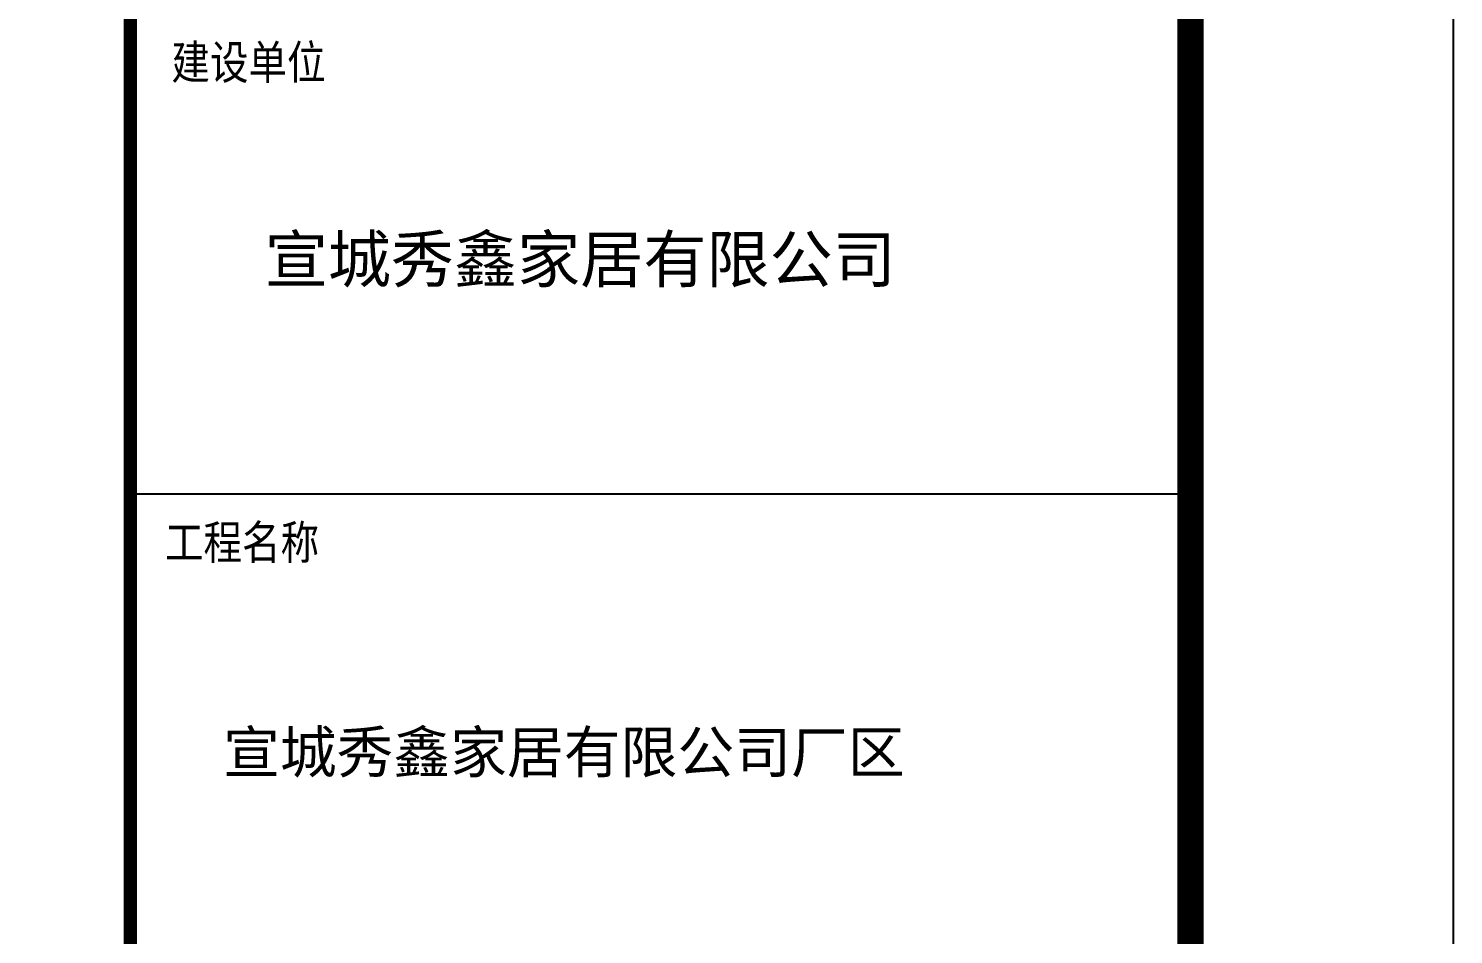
# Model space of a CAD drawing. Extents: x 1162612 to 1711260, y -157368 to 197905.
# Drawn here: x 1685512 to 1693643, y -75350 to -70178 of the extents above; entities that cross this region are included whole.
import ezdxf

# ---------------------------------------------------------------- set-up
doc = ezdxf.new("R2010")
doc.units = 0
doc.header["$LTSCALE"] = 1000
doc.header["$MEASUREMENT"] = 0
for name, color, linetype in [('1', 7, 'CONTINUOUS'), ('PP-PM-TK', 7, 'CONTINUOUS'), ('PUB_TEXT', 7, 'CONTINUOUS'), ('PUB_TITLE', 4, 'CONTINUOUS')]:
    doc.layers.add(name, color=color, linetype=linetype)
doc.styles.add('-黑体', font='simhei.ttf', dxfattribs={"width": 0.8})
doc.styles.add('TQ', font='txt.shx', dxfattribs={"width": 0.8, "bigfont": 'hztxt.shx'})

msp = doc.modelspace()

# ---------------------------------------------------------------- linework, layer by layer
at = {"layer": '1'}
msp.add_line((1686093.3, -72834.9), (1692143.3, -72834.9), dxfattribs=at)
at = {"layer": 'PP-PM-TK', "color": 4, "const_width": 77}
msp.add_lwpolyline([(1686093.3, -27975.4), (1686093.3, -87975.4)], dxfattribs=at)
at = {"layer": 'PUB_TITLE'}
msp.add_lwpolyline([(1604543.3, -89475.4), (1693643.3, -89475.4), (1693643.3, -26475.4), (1604543.3, -26475.4)], close=True, dxfattribs=at)
at = {"layer": 'PUB_TITLE', "const_width": 150}
msp.add_lwpolyline([(1608293.3, -87975.4), (1692143.3, -87975.4), (1692143.3, -27975.4), (1608293.3, -27975.4)], close=True, dxfattribs=at)

# ---------------------------------------------------------------- texts
at = {"layer": 'PUB_TEXT', "color": 2, "style": 'TQ'}
for s, p in [('建设单位', (1686327.4, -70489)), ('工程名称', (1686290.5, -73229.1))]:
    msp.add_text(s, height=220, dxfattribs=at).set_placement(p)
at = {"layer": 'PUB_TITLE', "color": 255, "style": '-黑体'}
for s, height, p in [('宣城秀鑫家居有限公司', 264, (1686860, -71627.2)), ('宣城秀鑫家居有限公司厂区', 237.6, (1686622, -74427.4))]:
    msp.add_text(s, height=height, dxfattribs=at).set_placement(p)

doc.saveas('drawing.dxf')
